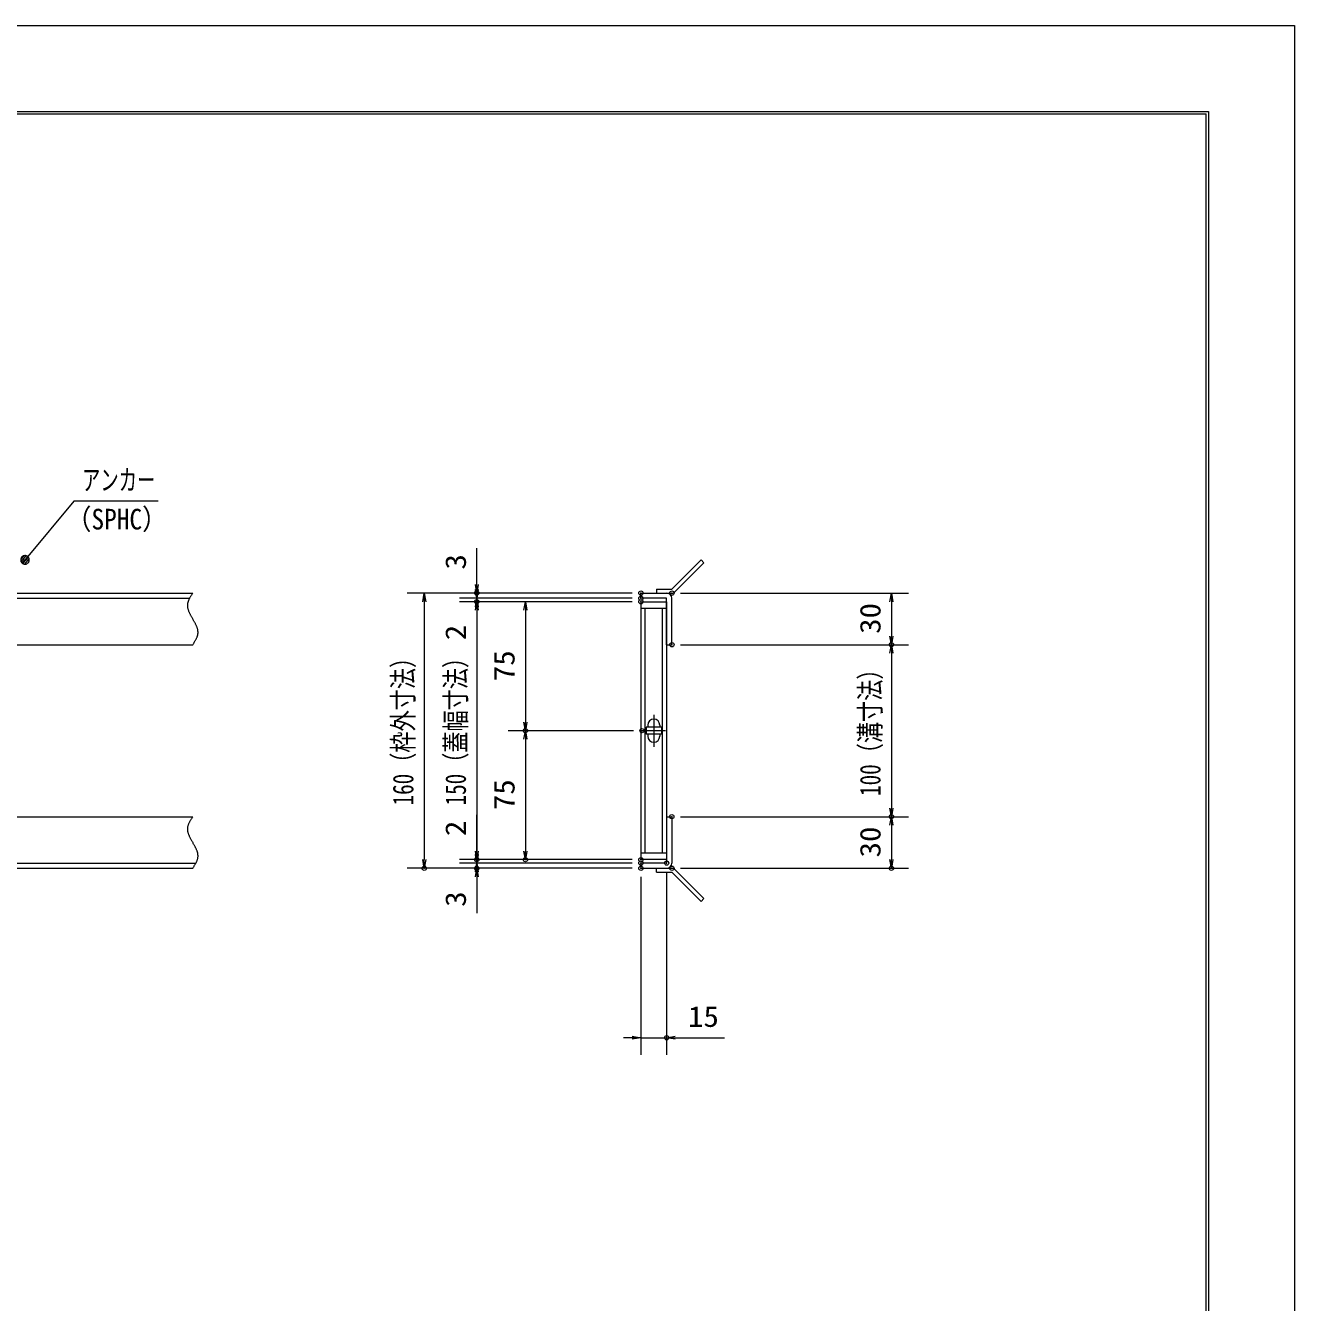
# Model space of a CAD drawing. Units: millimetres, scale not verified. Extents: x -1050 to 1050, y -742 to 742.
# Drawn here: x 312 to 1050, y 0 to 742 of the extents above; entities that cross this region are included whole.
import ezdxf
from ezdxf.enums import TextEntityAlignment as Align

# ---------------------------------------------------------------- set-up
doc = ezdxf.new("R2010")
doc.units = ezdxf.units.MM
doc.header["$LTSCALE"] = 5
doc.header["$PDMODE"] = 32
doc.header["$PDSIZE"] = 2.5
doc.linetypes.add('CHAIN1', pattern=[8, 5, -1, 1, -1])
doc.linetypes.add('DOUBLE_CHAIN1', pattern=[8.8, 5, -1, 0.6, -0.6, 0.6, -1])
for name, color, linetype, lineweight in [('0-0_7-図\u3000枠', 4, 'Continuous', 9), ('0-1_アンカー', 7, 'Continuous', 9), ('0-2_枠', 7, 'Continuous', 9), ('0-3_寸法注釈', 2, 'Continuous', 9), ('0-4_0', 2, 'Continuous', 9), ('0-5_DEFPOINTS', 134, 'Continuous', 9), ('0-6_蓋', 5, 'Continuous', 9), ('0-7_中心線', 6, 'CHAIN1', 9), ('0-8_想像線', 134, 'DOUBLE_CHAIN1', 9)]:
    doc.layers.add(name, color=color, linetype=linetype, lineweight=lineweight)
doc.styles.add('ＭＳ ゴシック', font='')
doc.styles.get('ＭＳ ゴシック').set_extended_font_data('MS Gothic')

# ---------------------------------------------------------------- blocks, each defined once
blk = doc.blocks.new('_OPEN')
at = {"layer": '0-4_0'}
blk.add_line((0, 0), (-5, 0), dxfattribs=at)
blk.add_lwpolyline([(-5, 0.833), (0, 0), (-5, -0.833)], dxfattribs=at)
blk = doc.blocks.new('A$C4F066A7F')
at = {"layer": '0-1_アンカー'}
for p, q in [((0, 96.52), (45.24, 96.52)), ((0, 85.02), (0, 96.52)), ((0, 85.02), (45.24, 85.02)), ((130.26, 0), (45.24, 85.02)), ((138.39, 8.13), (53.37, 93.15)), ((138.39, 8.13), (130.26, 0))]:
    blk.add_line(p, q, dxfattribs=at)
blk.add_arc((45.24, 85.02), 11.5, 45, 90, dxfattribs=at)
blk = doc.blocks.new('A$C6EB770D1')
at = {"layer": '0-1_アンカー'}
for p, q in [((130.257, 96.52), (45.237, 11.5)), ((138.388, 88.388), (53.368, 3.368)), ((138.388, 88.388), (130.257, 96.52)), ((0, 11.5), (45.237, 11.5)), ((0, 11.5), (0, 0)), ((0, 0), (45.237, 0))]:
    blk.add_line(p, q, dxfattribs=at)
blk.add_arc((45.237, 11.5), 11.5, 270, 315, dxfattribs=at)
blk = doc.blocks.new('_Dot')
at = {"layer": '0-4_0'}
for p, q in [((-2.5, 0), (-5, 0)), ((2.445, 0.5), (-2.445, 0.5)), ((1.997, 1.5), (-1.997, 1.5)), ((2.289, -0.995), (-2.289, -0.995)), ((1.499, -1.995), (-1.499, -1.995))]:
    blk.add_line(p, q, dxfattribs=at)
for points in [[(2.5, 0), (2.48, 0.313), (2.421, 0.622), (2.324, 0.92), (2.191, 1.204), (2.023, 1.469), (1.822, 1.711), (1.594, 1.926), (1.34, 2.111), (1.064, 2.262), (0.773, 2.378), (0.468, 2.456), (0.157, 2.495), (-0.157, 2.495), (-0.468, 2.456), (-0.773, 2.378), (-1.064, 2.262), (-1.34, 2.111), (-1.594, 1.926), (-1.822, 1.711), (-2.023, 1.469), (-2.191, 1.204), (-2.324, 0.92), (-2.421, 0.622), (-2.48, 0.313), (-2.5, 0), (0, 0)], [(-2.5, 0), (-2.48, -0.313), (-2.421, -0.622), (-2.324, -0.92), (-2.191, -1.204), (-2.023, -1.469), (-1.822, -1.711), (-1.594, -1.926), (-1.34, -2.111), (-1.064, -2.262), (-0.773, -2.378), (-0.468, -2.456), (-0.157, -2.495), (0.157, -2.495), (0.468, -2.456), (0.773, -2.378), (1.064, -2.262), (1.34, -2.111), (1.594, -1.926), (1.822, -1.711), (2.023, -1.469), (2.191, -1.204), (2.324, -0.92), (2.421, -0.622), (2.48, -0.313), (2.5, 0), (0, 0)]]:
    blk.add_lwpolyline(points, close=True, dxfattribs=at)

msp = doc.modelspace()

# ---------------------------------------------------------------- linework, layer by layer
at = {"layer": '0-0_7-図\u3000枠'}
for p in [(-973.75, 691.25), (998.75, -691.25)]:
    msp.add_line(p, (998.75, 691.25), dxfattribs=at)
msp.add_lwpolyline([(-975, 692.5), (1000, 692.5), (1000, -692.5)], dxfattribs=at)
at = {"layer": '0-2_枠'}
for p, q in [((-795.45, 412.475), (409.55, 412.475)), ((-792.45, 409.475), (407.714, 409.475)), ((670.063, 412.475), (685.063, 412.475)), ((670.063, 409.475), (670.063, 412.475)), ((685.063, 409.475), (670.063, 409.475)), ((685.063, 382.475), (685.063, 409.475)), ((688.063, 382.475), (688.063, 409.475)), ((204.55, 382.475), (409.55, 382.475)), ((685.063, 382.475), (688.063, 382.475)), ((204.55, 282.475), (409.55, 282.475)), ((685.063, 282.475), (685.063, 255.475)), ((685.063, 282.475), (688.063, 282.475)), ((688.063, 282.475), (688.063, 255.475)), ((-795.45, 252.475), (409.55, 252.475)), ((-792.45, 255.475), (411.386, 255.475)), ((685.063, 255.475), (670.063, 255.475)), ((670.063, 255.475), (670.063, 252.475)), ((670.063, 252.475), (685.063, 252.475))]:
    msp.add_line(p, q, dxfattribs=at)
for centre, start, end in [((685.063, 409.475), 0, 90), ((685.063, 255.475), 270, 0)]:
    msp.add_arc(centre, 3, start, end, dxfattribs=at)
at = {"layer": '0-3_寸法注釈'}
for p, q in [((574.681, 417.475), (574.681, 438.588)), ((574.681, 414.475), (574.681, 419.475)), ((665.063, 412.475), (534.144, 412.475)), ((665.063, 412.475), (564.681, 412.475)), ((665.063, 409.475), (564.681, 409.475)), ((665.063, 409.475), (564.681, 409.475)), ((574.681, 409.475), (574.681, 412.475)), ((574.681, 409.475), (574.681, 407.475)), ((693.11, 412.475), (825.677, 412.475)), ((544.144, 407.475), (544.144, 257.475)), ((665.063, 407.475), (564.681, 407.475)), ((665.063, 407.475), (564.681, 407.475)), ((574.681, 404.475), (574.681, 399.475)), ((574.681, 402.475), (574.681, 262.475)), ((574.681, 402.475), (574.681, 381.362)), ((665.063, 407.475), (592.943, 407.475)), ((602.943, 402.475), (602.943, 337.475)), ((815.677, 407.475), (815.677, 387.475)), ((693.11, 382.475), (825.677, 382.475)), ((693.11, 382.475), (825.677, 382.475)), ((815.677, 377.475), (815.677, 287.475)), ((665.753, 332.475), (592.943, 332.475)), ((665.753, 332.475), (592.943, 332.475)), ((602.943, 327.475), (602.943, 262.475)), ((574.681, 262.475), (574.681, 283.588)), ((693.063, 282.475), (825.677, 282.475)), ((693.063, 282.475), (825.677, 282.475)), ((815.677, 277.475), (815.677, 257.475)), ((574.681, 260.475), (574.681, 265.475)), ((665.063, 252.475), (534.144, 252.475)), ((665.063, 257.475), (564.681, 257.475)), ((665.063, 257.475), (564.681, 257.475)), ((665.063, 255.475), (564.681, 255.475)), ((665.063, 255.475), (564.681, 255.475)), ((665.063, 252.475), (564.681, 252.475)), ((574.681, 255.475), (574.681, 257.475)), ((574.681, 255.475), (574.681, 252.475)), ((665.063, 257.475), (592.943, 257.475)), ((693.11, 252.475), (825.677, 252.475)), ((574.681, 250.475), (574.681, 245.475)), ((574.681, 247.475), (574.681, 226.362)), ((670.063, 247.475), (670.063, 143.953)), ((685.063, 250.475), (685.063, 143.953)), ((665.063, 153.953), (660.063, 153.953)), ((670.063, 153.953), (685.063, 153.953)), ((690.063, 153.953), (718.599, 153.953))]:
    msp.add_line(p, q, dxfattribs=at)
msp.add_lwpolyline([(389.478, 465.968), (340.425, 465.968), (312.702, 432.538)], dxfattribs=at)
at = {"layer": '0-5_DEFPOINTS'}
msp.add_lwpolyline([(-1050, -742.5), (-1050, 742.5), (1050, 742.5), (1050, -742.5)], close=True, dxfattribs=at)
for p in [(574.681, 412.475), (574.681, 407.475), (670.063, 412.475), (670.063, 409.475), (670.063, 407.475), (688.11, 412.475), (688.11, 382.475), (815.677, 382.475), (602.943, 332.475), (670.753, 332.475), (688.063, 282.475), (815.677, 282.475), (544.144, 252.475), (574.681, 257.475), (574.681, 252.475), (602.943, 257.475), (670.063, 257.475), (670.063, 255.475), (670.063, 255.475), (670.063, 252.475), (685.063, 255.475), (688.11, 252.475), (815.677, 252.475), (685.063, 153.953)]:
    msp.add_point(p, dxfattribs=at)
at = {"layer": '0-6_蓋'}
for p, q in [((670.063, 407.475), (670.063, 257.475)), ((670.063, 407.475), (685.063, 407.475)), ((685.063, 403.475), (670.063, 403.475)), ((672.563, 261.475), (672.563, 403.475)), ((682.563, 261.475), (682.563, 403.475)), ((685.063, 407.475), (685.063, 257.475)), ((682.063, 334.475), (673.063, 334.475)), ((673.063, 334.475), (673.063, 330.475)), ((674.063, 335.725), (674.063, 334.475)), ((681.063, 335.725), (681.063, 334.475)), ((682.063, 334.475), (682.063, 330.475)), ((682.063, 330.475), (673.063, 330.475)), ((674.063, 330.475), (674.063, 329.225)), ((681.063, 330.475), (681.063, 329.225)), ((670.063, 261.475), (685.063, 261.475)), ((685.063, 257.475), (670.063, 257.475))]:
    msp.add_line(p, q, dxfattribs=at)
for centre, start, end in [((677.563, 335.725), 0, 180), ((677.563, 329.225), 180, 0)]:
    msp.add_arc(centre, 3.5, start, end, dxfattribs=at)
at = {"layer": '0-6_蓋', "color": 7}
for p in [(670.063, 407.475), (670.063, 257.475)]:
    msp.add_point(p, dxfattribs=at)
at = {"layer": '0-7_中心線'}
for p, q in [((677.563, 341.775), (677.563, 323.175)), ((684.372, 332.475), (670.753, 332.475))]:
    msp.add_line(p, q, dxfattribs=at)
at = {"layer": '0-8_想像線'}
for points in [[(409.55, 412.475), (409.359, 412.182), (409.169, 411.888), (408.98, 411.595), (408.792, 411.301), (408.608, 411.007), (408.427, 410.714), (408.249, 410.42), (408.076, 410.126), (407.909, 409.831), (407.747, 409.537), (407.592, 409.242), (407.443, 408.947), (407.303, 408.652), (407.171, 408.357), (407.048, 408.061), (406.935, 407.765), (406.832, 407.468), (406.741, 407.172), (406.661, 406.874), (406.593, 406.577), (406.538, 406.279), (406.497, 405.98), (406.47, 405.681), (406.458, 405.381), (406.46, 405.081), (406.476, 404.781), (406.505, 404.48), (406.547, 404.178), (406.601, 403.876), (406.666, 403.574), (406.743, 403.272), (406.829, 402.969), (406.926, 402.665), (407.032, 402.362), (407.147, 402.058), (407.27, 401.753), (407.401, 401.449), (407.538, 401.144), (407.683, 400.839)], [(407.683, 400.839), (407.833, 400.534), (407.989, 400.229), (408.15, 399.923), (408.316, 399.617), (408.485, 399.312), (408.657, 399.006), (408.833, 398.7), (409.01, 398.394), (409.189, 398.087), (409.369, 397.781), (409.55, 397.475)], [(411.417, 394.111), (411.267, 394.416), (411.111, 394.721), (410.95, 395.027), (410.784, 395.333), (410.615, 395.638), (410.443, 395.944), (410.267, 396.25), (410.09, 396.556), (409.911, 396.863), (409.731, 397.169), (409.55, 397.475)], [(409.55, 382.475), (409.741, 382.768), (409.931, 383.062), (410.12, 383.355), (410.308, 383.649), (410.492, 383.943), (410.673, 384.236), (410.851, 384.53), (411.024, 384.824), (411.191, 385.119), (411.353, 385.413), (411.508, 385.708), (411.657, 386.003), (411.797, 386.298), (411.929, 386.593), (412.052, 386.889), (412.165, 387.185), (412.268, 387.481), (412.359, 387.778), (412.439, 388.076), (412.507, 388.373), (412.562, 388.671), (412.603, 388.97), (412.63, 389.269), (412.642, 389.569), (412.64, 389.869), (412.624, 390.169), (412.595, 390.47), (412.553, 390.772), (412.499, 391.074), (412.434, 391.376), (412.357, 391.678), (412.271, 391.981), (412.174, 392.285), (412.068, 392.588), (411.953, 392.892), (411.83, 393.197), (411.699, 393.501), (411.562, 393.806), (411.417, 394.111)], [(409.55, 282.475), (409.359, 282.182), (409.169, 281.888), (408.98, 281.595), (408.792, 281.301), (408.608, 281.007), (408.427, 280.714), (408.249, 280.42), (408.076, 280.126), (407.909, 279.831), (407.747, 279.537), (407.592, 279.242), (407.443, 278.947), (407.303, 278.652), (407.171, 278.357), (407.048, 278.061), (406.935, 277.765), (406.832, 277.468), (406.741, 277.172), (406.661, 276.874), (406.593, 276.577), (406.538, 276.279), (406.497, 275.98), (406.47, 275.681), (406.458, 275.381), (406.46, 275.081), (406.476, 274.781), (406.505, 274.48), (406.547, 274.178), (406.601, 273.876), (406.666, 273.574), (406.743, 273.272), (406.829, 272.969), (406.926, 272.665), (407.032, 272.362), (407.147, 272.058), (407.27, 271.753), (407.401, 271.449), (407.538, 271.144), (407.683, 270.839)], [(407.683, 270.839), (407.833, 270.534), (407.989, 270.229), (408.15, 269.923), (408.316, 269.617), (408.485, 269.312), (408.657, 269.006), (408.833, 268.7), (409.01, 268.394), (409.189, 268.087), (409.369, 267.781), (409.55, 267.475)], [(411.417, 264.111), (411.267, 264.416), (411.111, 264.721), (410.95, 265.027), (410.784, 265.333), (410.615, 265.638), (410.443, 265.944), (410.267, 266.25), (410.09, 266.556), (409.911, 266.863), (409.731, 267.169), (409.55, 267.475)], [(409.55, 252.475), (409.741, 252.768), (409.931, 253.062), (410.12, 253.355), (410.308, 253.649), (410.492, 253.943), (410.673, 254.236), (410.851, 254.53), (411.024, 254.824), (411.191, 255.119), (411.353, 255.413), (411.508, 255.708), (411.657, 256.003), (411.797, 256.298), (411.929, 256.593), (412.052, 256.889), (412.165, 257.185), (412.268, 257.481), (412.359, 257.778), (412.439, 258.076), (412.507, 258.373), (412.562, 258.671), (412.603, 258.97), (412.63, 259.269), (412.642, 259.569), (412.64, 259.869), (412.624, 260.169), (412.595, 260.47), (412.553, 260.772), (412.499, 261.074), (412.434, 261.376), (412.357, 261.678), (412.271, 261.981), (412.174, 262.285), (412.068, 262.588), (411.953, 262.892), (411.83, 263.197), (411.699, 263.501), (411.562, 263.806), (411.417, 264.111)]]:
    msp.add_lwpolyline(points, dxfattribs=at)

# ---------------------------------------------------------------- block references
at = {"layer": '0-1_アンカー', "xscale": 0.2, "yscale": 0.2}
for name, p in [('A$C6EB770D1', (679.063, 412.475)), ('A$C4F066A7F', (679.063, 233.171))]:
    msp.add_blockref(name, p, dxfattribs=at)
at = {"layer": '0-3_寸法注釈'}
for name, p, rotation in [('_Dot', (312.05, 431.779), 229.33113), ('_OPEN', (574.681, 412.475), 270), ('_OPEN', (544.144, 412.475), 90), ('_OPEN', (574.681, 409.475), 270), ('_OPEN', (574.681, 409.475), 90), ('_OPEN', (815.677, 412.475), 90), ('_OPEN', (574.681, 407.475), 90), ('_OPEN', (574.681, 407.475), 90), ('_OPEN', (602.943, 407.475), 90), ('_OPEN', (815.677, 382.475), 270), ('_OPEN', (815.677, 382.475), 90), ('_OPEN', (602.943, 332.475), 270), ('_OPEN', (602.943, 332.475), 90), ('_OPEN', (815.677, 282.475), 270), ('_OPEN', (815.677, 282.475), 90), ('_OPEN', (574.681, 257.475), 270), ('_OPEN', (574.681, 257.475), 270), ('_OPEN', (574.681, 255.475), 270), ('_OPEN', (602.943, 257.475), 270), ('_OPEN', (544.144, 252.475), 270), ('_OPEN', (574.681, 255.475), 90), ('_OPEN', (574.681, 252.475), 90), ('_OPEN', (815.677, 252.475), 270), ('_OPEN', (685.063, 153.953), 180)]:
    msp.add_blockref(name, p, dxfattribs=dict(at, rotation=rotation))
msp.add_blockref('_OPEN', (670.063, 153.953), dxfattribs=at)

# ---------------------------------------------------------------- texts
at = {"layer": '0-3_寸法注釈', "color": 7, "style": 'ＭＳ ゴシック'}
for s, width, p in [('アンカー', 0.65, (345.202, 468.655)), ('（SPHC）', 0.9, (335.929, 445.865)), ('15', 1.1, (697.443, 156.64))]:
    msp.add_text(s, height=12.02, dxfattribs=dict(at, width=width)).set_placement(p, align=Align.BOTTOM_LEFT)
for s, height, width, p in [('3', 12.02, 1.1, (571.994, 426.165)), ('30', 12.02, 1.1, (812.99, 388.742)), ('2', 12.02, 1.1, (571.994, 385.052)), ('160（枠外寸法）', 12.02, 0.75, (541.457, 289.027)), ('150（蓋幅寸法）', 12.02, 0.75, (571.994, 289.027)), ('75', 12.02, 1.1, (600.256, 361.242)), ('100（溝寸法）', 12.03, 0.75, (812.99, 294.529)), ('75', 12.02, 1.1, (600.256, 286.242)), ('2', 12.02, 1.1, (571.994, 271.165)), ('30', 12.02, 1.1, (812.99, 258.742)), ('3', 12.02, 1.1, (571.994, 230.052))]:
    msp.add_text(s, height=height, rotation=90, dxfattribs=dict(at, width=width)).set_placement(p, align=Align.BOTTOM_LEFT)

doc.saveas('drawing.dxf')
